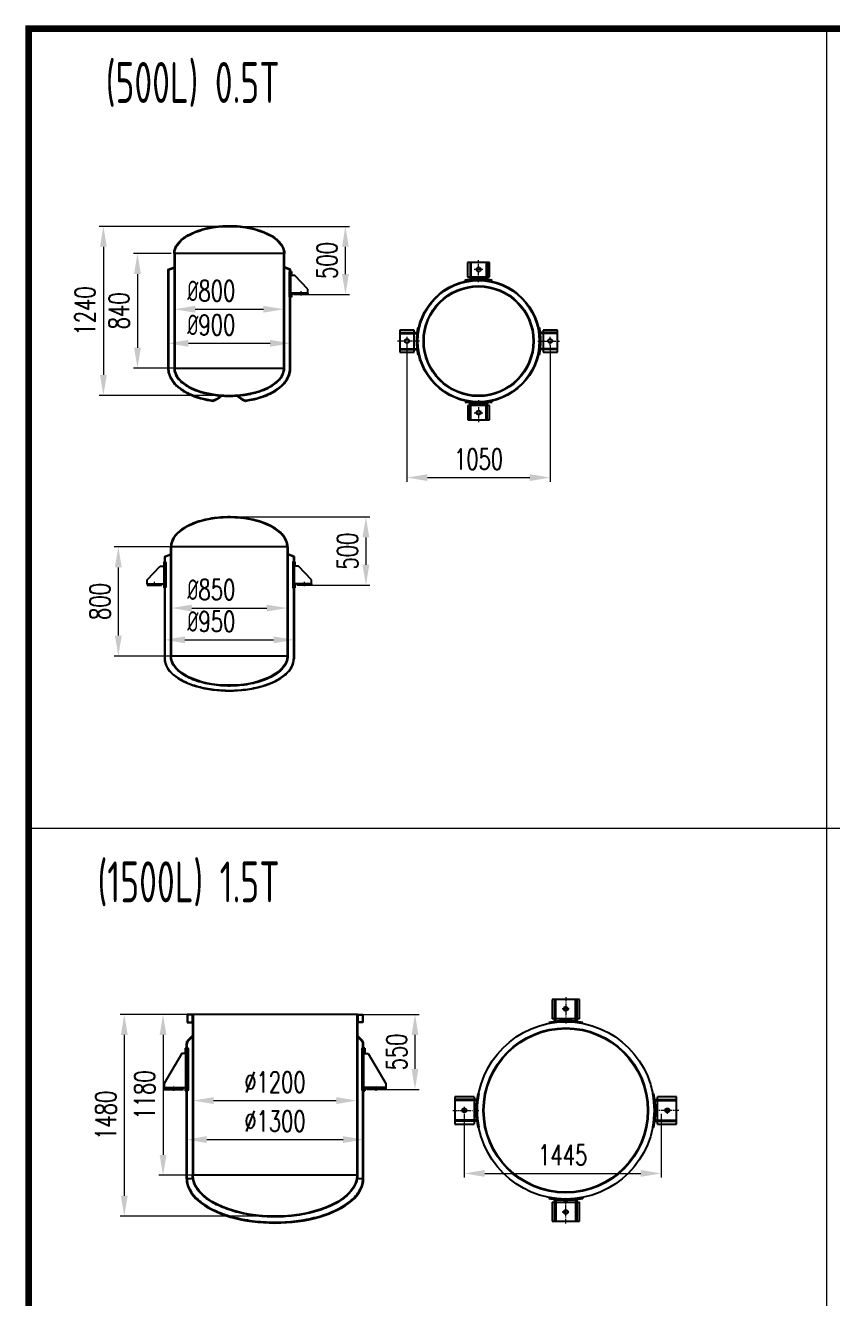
# Model space of a CAD drawing. Header units: inches. Extents: x -169 to 133840, y -13253 to 11464.
# Drawn here: x 80848 to 86767, y 144 to 9483 of the extents above; entities that cross this region are included whole.
import ezdxf

# ---------------------------------------------------------------- set-up
doc = ezdxf.new("R2010")
doc.units = ezdxf.units.IN
doc.header["$MEASUREMENT"] = 0
doc.linetypes.add('CENTER', pattern=[50.8, 31.75, -6.35, 6.35, -6.35])
doc.linetypes.add('DASHED2', pattern=[9.525, 6.35, -3.175])
for name, color, linetype, lineweight in [('00', 93, 'Continuous', 25), ('1', 1, 'Continuous', 15), ('cc', 93, 'Continuous', 15), ('中心线', 1, 'CENTER', 18)]:
    doc.layers.add(name, color=color, linetype=linetype, lineweight=lineweight)
doc.styles.get("Standard").update_dxf_attribs({"font": 'isocp.shx', "width": 0.707, "bigfont": 'hztxt.shx'})
doc.styles.add('style1', font='txt.shx', dxfattribs={"width": 0.7})
doc.dimstyles.new('iso-025', dxfattribs={"dimscale": 60, "dimtxt": 2.5, "dimasz": 2.5, "dimexe": 0.5, "dimexo": 0, "dimgap": 1, "dimtad": 1, "dimdec": 0, "dimdsep": 46, "dimtxsty": 'style1', "dimcen": 3, "dimclrd": 256, "dimclre": 256, "dimclrt": 256, "dimadec": 0, "dimazin": 2, "dimtfac": 1, "dimtdec": 0, "dimtmove": 0, "dimatfit": 0, "dimfxl": 0, "dimtolj": 1, "dimtzin": 0, "dimlwd": -1, "dimlwe": -1, "dimarcsym": 0})

# ---------------------------------------------------------------- blocks, each defined once
blk = doc.blocks.new('*D75')
at = {"layer": 'cc'}
for p, q in [((81942.4, 7389.3), (81942.4, 7431.2)), ((82092.4, 7401.2), (82592.4, 7401.2)), ((82742.4, 7389.3), (82742.4, 7431.2))]:
    blk.add_line(p, q, dxfattribs=at)
for points in [[(82092.4, 7426.2), (82092.4, 7376.2), (81942.4, 7401.2)], [(82592.4, 7426.2), (82592.4, 7376.2), (82742.4, 7401.2)]]:
    blk.add_solid(points, dxfattribs=at)
at = {"layer": 'Defpoints', "color": 0}
for p in [(81942.4, 7389.3), (82742.4, 7401.2), (82742.4, 7389.3)]:
    blk.add_point(p, dxfattribs=at)
at = {"layer": 'cc', "insert": (82210.8, 7536.2), "char_height": 150, "attachment_point": 5, "style": 'style1'}
blk.add_mtext('\\A1;{\\Fisocp.shx|c0;%%C}800', dxfattribs=at)
blk = doc.blocks.new('A$C669B3A0C')
for p, q in [((15.7, 190), (6, 190)), ((15.7, 190), (15.7, 160)), ((0, 184), (0, 6)), ((41.8, 160), (11.8, 160)), ((11.8, 30), (11.8, 160)), ((136.8, 60), (41.8, 160)), ((15.7, 0), (6, 0)), ((136.8, 30), (11.8, 30)), ((15.7, 30), (15.7, 0)), ((31.8, 30), (31.8, 20)), ((136.8, 20), (31.8, 20)), ((69.3, 30), (69.3, 20)), ((99.3, 30), (99.3, 20)), ((136.8, 30), (136.8, 60)), ((136.8, 30), (136.8, 20))]:
    blk.add_line(p, q)
at = {"linetype": 'DASHED2'}
blk.add_line((9.7, 190), (9.7, 0), dxfattribs=at)
for centre, start, end in [((6, 184), 90, 180), ((6, 6), 180, 270)]:
    blk.add_arc(centre, 6, start, end)
at = {"layer": '中心线'}
blk.add_line((84.3, 43.5), (84.3, 7.9), dxfattribs=at)
blk = doc.blocks.new('*D77')
at = {"layer": 'cc'}
for p, q in [((81917.4, 7809.3), (81639.2, 7809.3)), ((81669.2, 7659.3), (81669.2, 7119.3)), ((81942.4, 6969.3), (81639.2, 6969.3))]:
    blk.add_line(p, q, dxfattribs=at)
for points in [[(81644.2, 7659.3), (81694.2, 7659.3), (81669.2, 7809.3)], [(81644.2, 7119.3), (81694.2, 7119.3), (81669.2, 6969.3)]]:
    blk.add_solid(points, dxfattribs=at)
at = {"layer": 'Defpoints', "color": 0}
for p in [(81917.4, 7809.3), (81669.2, 6969.3), (81942.4, 6969.3)]:
    blk.add_point(p, dxfattribs=at)
at = {"layer": 'cc', "insert": (81534.2, 7389.3), "char_height": 150, "attachment_point": 5, "rotation": 90, "style": 'style1'}
blk.add_mtext('\\A1;840', dxfattribs=at)
blk = doc.blocks.new('*D78')
at = {"layer": 'cc'}
for p, q in [((81892.4, 7139.4), (81892.4, 7181.4)), ((82042.4, 7151.4), (82642.4, 7151.4)), ((82792.4, 7139.4), (82792.4, 7181.4))]:
    blk.add_line(p, q, dxfattribs=at)
for points in [[(82042.4, 7176.4), (82042.4, 7126.4), (81892.4, 7151.4)], [(82642.4, 7176.4), (82642.4, 7126.4), (82792.4, 7151.4)]]:
    blk.add_solid(points, dxfattribs=at)
at = {"layer": 'Defpoints', "color": 0}
for p in [(81892.4, 7139.4), (82792.4, 7151.4), (82792.4, 7139.4)]:
    blk.add_point(p, dxfattribs=at)
at = {"layer": 'cc', "insert": (82210.8, 7286.4), "char_height": 150, "attachment_point": 5, "style": 'style1'}
blk.add_mtext('\\A1;{\\Fisocp.shx|c0;%%C}900', dxfattribs=at)
blk = doc.blocks.new('*D79')
at = {"layer": 'cc'}
for p, q in [((82342.4, 8009.3), (83224.3, 8009.3)), ((83194.3, 7659.3), (83194.3, 7859.3)), ((82919.5, 7509.3), (83224.3, 7509.3))]:
    blk.add_line(p, q, dxfattribs=at)
for points in [[(83169.3, 7859.3), (83219.3, 7859.3), (83194.3, 8009.3)], [(83169.3, 7659.3), (83219.3, 7659.3), (83194.3, 7509.3)]]:
    blk.add_solid(points, dxfattribs=at)
at = {"layer": 'Defpoints', "color": 0}
for p in [(82342.4, 8009.3), (83194.3, 8009.3), (82919.5, 7509.3)]:
    blk.add_point(p, dxfattribs=at)
at = {"layer": 'cc', "insert": (83059.3, 7759.3), "char_height": 150, "attachment_point": 5, "rotation": 90, "style": 'style1'}
blk.add_mtext('\\A1;500', dxfattribs=at)
blk = doc.blocks.new('A$C6FDB45FA')
for p, q in [((152.9, 197.9), (147, 199)), ((121, 179.5), (16, 179.5)), ((16, 179.5), (16, 19.5)), ((16, 162), (16, 37)), ((16, 162), (141, 162)), ((16, 156), (140.3, 156)), ((111, 162), (111, 156)), ((121, 162), (121, 179.5)), ((121, 43), (121, 156)), ((16, 43), (140.3, 43)), ((16, 37), (141, 37)), ((16, 19.5), (121, 19.5)), ((111, 37), (111, 43)), ((121, 19.5), (121, 37)), ((152.9, 1.2), (147, 0))]:
    blk.add_line(p, q)
blk.add_circle((68.5, 99.5), 15)
for radius in [511, 505]:
    blk.add_arc((648.2, 99.5), radius, 168.76955, 191.23045)
at = {"layer": '中心线'}
for p, q in [((160.1, 99.5), (0, 99.5)), ((68.5, 130.8), (68.5, 68.3))]:
    blk.add_line(p, q, dxfattribs=at)
blk = doc.blocks.new('*D81')
at = {"layer": 'cc'}
for p, q in [((83645.8, 7136.4), (83645.8, 6136.3)), ((84696.1, 7136.4), (84696.1, 6136.3)), ((83795.8, 6166.3), (84546.1, 6166.3))]:
    blk.add_line(p, q, dxfattribs=at)
for points in [[(83795.8, 6191.3), (83795.8, 6141.3), (83645.8, 6166.3)], [(84546.1, 6191.3), (84546.1, 6141.3), (84696.1, 6166.3)]]:
    blk.add_solid(points, dxfattribs=at)
at = {"layer": 'Defpoints', "color": 0}
for p in [(83645.8, 7136.4), (84696.1, 7136.4), (84696.1, 6166.3)]:
    blk.add_point(p, dxfattribs=at)
at = {"layer": 'cc', "insert": (84171, 6301.3), "char_height": 150, "attachment_point": 5, "style": 'style1'}
blk.add_mtext('\\A1;1050', dxfattribs=at)
blk = doc.blocks.new('*D94')
at = {"layer": 'cc'}
for p, q in [((82342.4, 8009.3), (81389.3, 8009.3)), ((81419.3, 7859.3), (81419.3, 6919.3)), ((82342.4, 6769.3), (81389.3, 6769.3))]:
    blk.add_line(p, q, dxfattribs=at)
for points in [[(81394.3, 7859.3), (81444.3, 7859.3), (81419.3, 8009.3)], [(81394.3, 6919.3), (81444.3, 6919.3), (81419.3, 6769.3)]]:
    blk.add_solid(points, dxfattribs=at)
at = {"layer": 'Defpoints', "color": 0}
for p in [(82342.4, 8009.3), (81419.3, 6769.3), (82342.4, 6769.3)]:
    blk.add_point(p, dxfattribs=at)
at = {"layer": 'cc', "insert": (81284.3, 7389.3), "char_height": 150, "attachment_point": 5, "rotation": 90, "style": 'style1'}
blk.add_mtext('\\A1;1240', dxfattribs=at)
blk = doc.blocks.new('*D158')
at = {"layer": 'cc'}
for p, q in [((81917.4, 5197.2), (81917.4, 5239.2)), ((82767.4, 5197.2), (82767.4, 5239.2)), ((82067.4, 5209.2), (82617.4, 5209.2))]:
    blk.add_line(p, q, dxfattribs=at)
for points in [[(82067.4, 5234.2), (82067.4, 5184.2), (81917.4, 5209.2)], [(82617.4, 5234.2), (82617.4, 5184.2), (82767.4, 5209.2)]]:
    blk.add_solid(points, dxfattribs=at)
at = {"layer": 'Defpoints', "color": 0}
for p in [(81917.4, 5197.2), (82767.4, 5209.2), (82767.4, 5197.2)]:
    blk.add_point(p, dxfattribs=at)
at = {"layer": 'cc', "insert": (82210.8, 5344.2), "char_height": 150, "attachment_point": 5, "style": 'style1'}
blk.add_mtext('\\A1;{\\Fisocp.shx|c0;%%C}850', dxfattribs=at)
blk = doc.blocks.new('*D159')
at = {"layer": 'cc'}
for p, q in [((81912.4, 5657.5), (81498.7, 5657.5)), ((81528.7, 5507.5), (81528.7, 5007.5)), ((81912.4, 4857.5), (81498.7, 4857.5))]:
    blk.add_line(p, q, dxfattribs=at)
for points in [[(81503.7, 5507.5), (81553.7, 5507.5), (81528.7, 5657.5)], [(81503.7, 5007.5), (81553.7, 5007.5), (81528.7, 4857.5)]]:
    blk.add_solid(points, dxfattribs=at)
at = {"layer": 'Defpoints', "color": 0}
for p in [(81912.4, 5657.5), (81528.7, 4857.5), (81912.4, 4857.5)]:
    blk.add_point(p, dxfattribs=at)
at = {"layer": 'cc', "insert": (81393.7, 5257.5), "char_height": 150, "attachment_point": 5, "rotation": 90, "style": 'style1'}
blk.add_mtext('\\A1;800', dxfattribs=at)
blk = doc.blocks.new('*D160')
at = {"layer": 'cc'}
for p, q in [((81867.4, 4964.2), (81867.4, 5006.2)), ((82017.4, 4976.2), (82667.4, 4976.2)), ((82817.4, 4964.2), (82817.4, 5006.2))]:
    blk.add_line(p, q, dxfattribs=at)
for points in [[(82017.4, 5001.2), (82017.4, 4951.2), (81867.4, 4976.2)], [(82667.4, 5001.2), (82667.4, 4951.2), (82817.4, 4976.2)]]:
    blk.add_solid(points, dxfattribs=at)
at = {"layer": 'Defpoints', "color": 0}
for p in [(81867.4, 4964.2), (82817.4, 4976.2), (82817.4, 4964.2)]:
    blk.add_point(p, dxfattribs=at)
at = {"layer": 'cc', "insert": (82210.8, 5111.2), "char_height": 150, "attachment_point": 5, "style": 'style1'}
blk.add_mtext('\\A1;{\\Fisocp.shx|c0;%%C}950', dxfattribs=at)
blk = doc.blocks.new('*D161')
at = {"layer": 'cc'}
for p, q in [((82342.4, 5877.5), (83374.6, 5877.5)), ((83344.6, 5727.5), (83344.6, 5527.5)), ((82944.5, 5377.5), (83374.6, 5377.5))]:
    blk.add_line(p, q, dxfattribs=at)
for points in [[(83319.6, 5727.5), (83369.6, 5727.5), (83344.6, 5877.5)], [(83319.6, 5527.5), (83369.6, 5527.5), (83344.6, 5377.5)]]:
    blk.add_solid(points, dxfattribs=at)
at = {"layer": 'Defpoints', "color": 0}
for p in [(82342.4, 5877.5), (82944.5, 5377.5), (83344.6, 5377.5)]:
    blk.add_point(p, dxfattribs=at)
at = {"layer": 'cc', "insert": (83209.6, 5627.5), "char_height": 150, "attachment_point": 5, "rotation": 90, "style": 'style1'}
blk.add_mtext('\\A1;500', dxfattribs=at)
blk = doc.blocks.new('*D255')
at = {"layer": 'cc'}
for p, q in [((82077.7, 1643.6), (82077.7, 1566.3)), ((82227.7, 1596.3), (83127.7, 1596.3)), ((83277.7, 1651.9), (83277.7, 1566.3))]:
    blk.add_line(p, q, dxfattribs=at)
for points in [[(82227.7, 1621.3), (82227.7, 1571.3), (82077.7, 1596.3)], [(83127.7, 1621.3), (83127.7, 1571.3), (83277.7, 1596.3)]]:
    blk.add_solid(points, dxfattribs=at)
at = {"layer": 'Defpoints', "color": 0}
for p in [(82077.7, 1643.6), (83277.7, 1651.9), (83277.7, 1596.3)]:
    blk.add_point(p, dxfattribs=at)
at = {"layer": 'cc', "insert": (82677.7, 1731.3), "char_height": 150, "attachment_point": 5, "style": 'style1'}
blk.add_mtext('\\A1;%%C1200', dxfattribs=at)
blk = doc.blocks.new('*D256')
at = {"layer": 'cc'}
for p, q in [((82032.7, 2228), (81826.7, 2228)), ((81856.7, 2078), (81856.7, 1198)), ((82077.7, 1048), (81826.7, 1048))]:
    blk.add_line(p, q, dxfattribs=at)
for points in [[(81831.7, 2078), (81881.7, 2078), (81856.7, 2228)], [(81831.7, 1198), (81881.7, 1198), (81856.7, 1048)]]:
    blk.add_solid(points, dxfattribs=at)
at = {"layer": 'Defpoints', "color": 0}
for p in [(82032.7, 2228), (81856.7, 1048), (82077.7, 1048)]:
    blk.add_point(p, dxfattribs=at)
at = {"layer": 'cc', "insert": (81721.7, 1638), "char_height": 150, "attachment_point": 5, "rotation": 90, "style": 'style1'}
blk.add_mtext('\\A1;1180', dxfattribs=at)
blk = doc.blocks.new('*D257')
at = {"layer": 'cc'}
for p, q in [((82032.7, 2228), (81542.5, 2228)), ((81572.5, 2078), (81572.5, 898)), ((82677.7, 748), (81542.5, 748))]:
    blk.add_line(p, q, dxfattribs=at)
for points in [[(81547.5, 2078), (81597.5, 2078), (81572.5, 2228)], [(81547.5, 898), (81597.5, 898), (81572.5, 748)]]:
    blk.add_solid(points, dxfattribs=at)
at = {"layer": 'Defpoints', "color": 0}
for p in [(82032.7, 2228), (81572.5, 748), (82677.7, 748)]:
    blk.add_point(p, dxfattribs=at)
at = {"layer": 'cc', "insert": (81437.5, 1488), "char_height": 150, "attachment_point": 5, "rotation": 90, "style": 'style1'}
blk.add_mtext('\\A1;1480', dxfattribs=at)
blk = doc.blocks.new('A1.5T3')
for p, q in [((5355.1, 15451.4), (5355.1, 15152.4)), ((5375.6, 15459.4), (5363.1, 15459.4)), ((5370.4, 15169.4), (5370.4, 15419.4)), ((5370.4, 15419.4), (5400.4, 15419.4)), ((5375.6, 15459.4), (5375.6, 15419.4)), ((5400.4, 15419.4), (5530.4, 15199.4)), ((5363.1, 15144.4), (5375.6, 15144.4)), ((5530.4, 15169.4), (5370.4, 15169.4)), ((5375.6, 15169.4), (5375.6, 15144.4)), ((5390.4, 15155.4), (5390.4, 15169.4)), ((5530.4, 15155.4), (5390.4, 15155.4)), ((5445.4, 15169.4), (5445.4, 15155.4)), ((5530.4, 15155.4), (5460.4, 15155.4)), ((5475.4, 15169.4), (5475.4, 15155.4)), ((5530.4, 15199.4), (5530.4, 15169.4)), ((5530.4, 15169.4), (5530.4, 15155.4))]:
    blk.add_line(p, q)
at = {"linetype": 'DASHED2'}
blk.add_line((5367.6, 15459.4), (5367.6, 15144.4), dxfattribs=at)
for centre, start, end in [((5363.1, 15451.4), 90, 180), ((5363.1, 15152.4), 180, 270)]:
    blk.add_arc(centre, 8, start, end)
at = {"layer": '中心线'}
blk.add_line((5460.4, 15144.2), (5460.4, 15182.4), dxfattribs=at)
blk = doc.blocks.new('*D258')
at = {"layer": 'cc'}
for p, q in [((83322.7, 2228), (83734.7, 2228)), ((83704.7, 2078), (83704.7, 1828)), ((83490.5, 1678), (83734.7, 1678))]:
    blk.add_line(p, q, dxfattribs=at)
for points in [[(83679.7, 2078), (83729.7, 2078), (83704.7, 2228)], [(83679.7, 1828), (83729.7, 1828), (83704.7, 1678)]]:
    blk.add_solid(points, dxfattribs=at)
at = {"layer": 'Defpoints', "color": 0}
for p in [(83322.7, 2228), (83490.5, 1678), (83704.7, 1678)]:
    blk.add_point(p, dxfattribs=at)
at = {"layer": 'cc', "insert": (83569.7, 1953), "char_height": 150, "attachment_point": 5, "rotation": 90, "style": 'style1'}
blk.add_mtext('\\A1;550', dxfattribs=at)
blk = doc.blocks.new('*D259')
at = {"layer": 'cc'}
for p, q in [((84065.9, 1498.7), (84065.9, 1031.9)), ((85510.4, 1498.7), (85510.4, 1031.9)), ((84215.9, 1061.9), (85360.4, 1061.9))]:
    blk.add_line(p, q, dxfattribs=at)
for points in [[(84215.9, 1086.9), (84215.9, 1036.9), (84065.9, 1061.9)], [(85360.4, 1086.9), (85360.4, 1036.9), (85510.4, 1061.9)]]:
    blk.add_solid(points, dxfattribs=at)
at = {"layer": 'Defpoints', "color": 0}
for p in [(84065.9, 1498.7), (85510.4, 1498.7), (85510.4, 1061.9)]:
    blk.add_point(p, dxfattribs=at)
at = {"layer": 'cc', "insert": (84788.1, 1196.9), "char_height": 150, "attachment_point": 5, "style": 'style1'}
blk.add_mtext('\\A1;1445', dxfattribs=at)
blk = doc.blocks.new('*D260')
at = {"layer": 'cc'}
for p, q in [((82027.7, 1357.4), (82027.7, 1280.1)), ((82177.7, 1310.1), (83177.7, 1310.1)), ((83327.7, 1365.7), (83327.7, 1280.1))]:
    blk.add_line(p, q, dxfattribs=at)
for points in [[(82177.7, 1335.1), (82177.7, 1285.1), (82027.7, 1310.1)], [(83177.7, 1335.1), (83177.7, 1285.1), (83327.7, 1310.1)]]:
    blk.add_solid(points, dxfattribs=at)
at = {"layer": 'Defpoints', "color": 0}
for p in [(82027.7, 1357.4), (83327.7, 1365.7), (83327.7, 1310.1)]:
    blk.add_point(p, dxfattribs=at)
at = {"layer": 'cc', "insert": (82677.7, 1445.1), "char_height": 150, "attachment_point": 5, "style": 'style1'}
blk.add_mtext('\\A1;%%C1300', dxfattribs=at)

msp = doc.modelspace()

# ---------------------------------------------------------------- linework, layer by layer
for p, q in [((82747.4, 7809.3), (81937.4, 7809.3)), ((81937.4, 7809.3), (81937.4, 6969.3)), ((81942.4, 7809.3), (81942.4, 6969.3)), ((82742.4, 6969.3), (82742.4, 7809.3)), ((82747.4, 6969.3), (82747.4, 7809.3)), ((81892.4, 7693.3), (81937.4, 7710)), ((81892.4, 7687.9), (81937.4, 7704.7)), ((81892.4, 7693.3), (81892.4, 6969.3)), ((81897.4, 7689.8), (81897.4, 6969.3)), ((82792.4, 7693.5), (82747.4, 7710.2)), ((82792.4, 7688.1), (82747.4, 7704.9)), ((82787.4, 6969.3), (82787.4, 7690)), ((82787.4, 6969.3), (82787.4, 7690)), ((82792.4, 6969.3), (82792.4, 7693.5)), ((81942.4, 6969.3), (82742.4, 6969.3)), ((81867.4, 5587.7), (81912.4, 5604.5)), ((82772.4, 5657.5), (81912.4, 5657.5)), ((81912.4, 5657.5), (81912.4, 4857.5)), ((81917.4, 5657.5), (81917.4, 4857.5)), ((82767.4, 5657.5), (82767.4, 4857.5)), ((82772.4, 5657.5), (82772.4, 4857.5)), ((82817.4, 5587.7), (82772.4, 5604.5)), ((81867.4, 5587.7), (81867.4, 4837.5)), ((81870.4, 5585.6), (81912.4, 5601.3)), ((81870.4, 5585.6), (81870.4, 4837.5)), ((82814.4, 5585.6), (82772.4, 5601.3)), ((82814.4, 5585.6), (82814.4, 4837.5)), ((82817.4, 5587.7), (82817.4, 4837.5)), ((82772.4, 4857.5), (81912.4, 4857.5)), ((84710.6, 2337), (84710.6, 2197)), ((84910.6, 2337), (84710.6, 2337)), ((84730.6, 2177), (84730.6, 2337)), ((84738.6, 2178.2), (84738.6, 2337)), ((84882.6, 2178.2), (84882.6, 2337)), ((84890.6, 2197), (84890.6, 2337)), ((84890.6, 2337), (84890.6, 2177)), ((84910.6, 2197), (84910.6, 2337)), ((82032.7, 2228), (82032.7, 2168)), ((82072.7, 2228), (82032.7, 2228)), ((82032.7, 2168), (82072.7, 2168)), ((82069.7, 2225), (82035.7, 2225)), ((82035.7, 2225), (82035.7, 2171)), ((82035.7, 2171), (82069.7, 2171)), ((82069.7, 2225), (82069.7, 2171)), ((83282.7, 2228), (82072.7, 2228)), ((82072.7, 2228), (82072.7, 1048)), ((82077.7, 2228), (82077.7, 1048)), ((83277.7, 2228), (83277.7, 1048)), ((83282.7, 2228), (83282.7, 1048)), ((83282.7, 2228), (83322.7, 2228)), ((83322.7, 2168), (83282.7, 2168)), ((83285.7, 2225), (83319.7, 2225)), ((83285.7, 2225), (83285.7, 2171)), ((83319.7, 2171), (83285.7, 2171)), ((83319.7, 2225), (83319.7, 2171)), ((83322.7, 2228), (83322.7, 2168)), ((84687.9, 2161.7), (84686.3, 2169.5)), ((84730.6, 2197), (84710.6, 2197)), ((84730.6, 2207), (84738.6, 2207)), ((84882.6, 2197), (84738.6, 2197)), ((84890.6, 2207), (84882.6, 2207)), ((84890.6, 2177), (84890.6, 2207)), ((84910.6, 2197), (84890.6, 2197)), ((84933.4, 2161.7), (84935, 2169.5)), ((82036.5, 2036.8), (82072.7, 2073)), ((82042.5, 2034.3), (82072.7, 2064.5)), ((83318.9, 2036.8), (83282.7, 2073)), ((83312.9, 2034.3), (83282.7, 2064.5)), ((82027.7, 1023), (82027.7, 2015.6)), ((82033.7, 1023), (82033.7, 2013.1)), ((83321.7, 1023), (83321.7, 2013.1)), ((83327.7, 1023), (83327.7, 2015.6)), ((83997.9, 1624.2), (83997.9, 1424.2)), ((84137.9, 1624.2), (83997.9, 1624.2)), ((84137.9, 1604.2), (83997.9, 1604.2)), ((83997.9, 1604.2), (84157.9, 1604.2)), ((84156.7, 1596.2), (83997.9, 1596.2)), ((84157.9, 1604.2), (84127.9, 1604.2)), ((84127.9, 1604.2), (84127.9, 1596.2)), ((84137.9, 1624.2), (84137.9, 1604.2)), ((84137.9, 1596.2), (84137.9, 1452.2)), ((84173.2, 1647), (84165.4, 1648.6)), ((85448.1, 1647), (85455.9, 1648.6)), ((85463.4, 1604.2), (85623.4, 1604.2)), ((85464.6, 1596.2), (85623.4, 1596.2)), ((85623.4, 1624.2), (85483.4, 1624.2)), ((85483.4, 1604.2), (85483.4, 1624.2)), ((85483.4, 1452.2), (85483.4, 1596.2)), ((85493.4, 1604.2), (85493.4, 1596.2)), ((85623.4, 1424.2), (85623.4, 1624.2)), ((84156.7, 1452.2), (83997.9, 1452.2)), ((84157.9, 1444.2), (83997.9, 1444.2)), ((83997.9, 1424.2), (84137.9, 1424.2)), ((84127.9, 1444.2), (84127.9, 1452.2)), ((84137.9, 1444.2), (84137.9, 1424.2)), ((84173.2, 1401.5), (84165.4, 1399.9)), ((85448.1, 1401.5), (85455.9, 1399.9)), ((85623.4, 1444.2), (85463.4, 1444.2)), ((85463.4, 1444.2), (85493.4, 1444.2)), ((85464.6, 1452.2), (85623.4, 1452.2)), ((85483.4, 1444.2), (85623.4, 1444.2)), ((85483.4, 1424.2), (85483.4, 1444.2)), ((85483.4, 1424.2), (85623.4, 1424.2)), ((85493.4, 1444.2), (85493.4, 1452.2)), ((83277.7, 1048), (82077.7, 1048)), ((82074.7, 1023), (82027.7, 1023)), ((83327.7, 1023), (83280.7, 1023)), ((84687.9, 886.8), (84686.3, 879)), ((84710.6, 851.5), (84710.6, 711.5)), ((84710.6, 851.5), (84730.6, 851.5)), ((84730.6, 711.5), (84730.6, 871.5)), ((84730.6, 871.5), (84730.6, 841.5)), ((84730.6, 851.5), (84730.6, 711.5)), ((84730.6, 841.5), (84738.6, 841.5)), ((84738.6, 870.3), (84738.6, 711.5)), ((84738.6, 851.5), (84882.6, 851.5)), ((84882.6, 870.3), (84882.6, 711.5)), ((84890.6, 841.5), (84882.6, 841.5)), ((84890.6, 871.5), (84890.6, 711.5)), ((84890.6, 851.5), (84910.6, 851.5)), ((84910.6, 711.5), (84910.6, 851.5)), ((84933.4, 886.8), (84935, 879)), ((84710.6, 711.5), (84910.6, 711.5))]:
    msp.add_line(p, q)
for centre, radius in [((84171, 7167.6), 450), ((84171, 7167.6), 445), ((84171, 7167.6), 405), ((84171, 7167.6), 400), ((84810.6, 2269), 15), ((84810.6, 1524.2), 650), ((84810.6, 1524.2), 605), ((84810.6, 1524.2), 600), ((84065.9, 1524.2), 15), ((85555.4, 1524.2), 15), ((84810.6, 779.5), 15)]:
    msp.add_circle(centre, radius)
for centre, radius, start, end in [((82140.7, 6944), 226, 288.36772, 308.29627), ((82140.7, 6944), 231, 290.69744, 309.63452), ((82544.1, 6944), 231, 230.36546, 249.30255), ((82544.1, 6944), 226, 231.70373, 248.97535), ((84810.6, 1569.2), 613, 90, 101.70382), ((84810.6, 1569.2), 613, 78.29618, 101.70382), ((84810.6, 1569.2), 605, 78.29618, 101.70382), ((84810.6, 1569.2), 613, 78.29618, 90), ((82057.7, 2015.6), 30, 135, 180), ((82063.7, 2013.1), 30, 135, 180), ((83291.7, 2013.1), 30, 0, 45), ((83297.7, 2015.6), 30, 0, 45), ((84765.6, 1524.2), 613, 168.29618, 180), ((84765.6, 1524.2), 613, 168.29618, 191.70382), ((84765.6, 1524.2), 605, 168.29618, 191.70382), ((84855.6, 1524.2), 605, 348.29618, 11.70382), ((84855.6, 1524.2), 613, 0, 11.70382), ((84855.6, 1524.2), 613, 348.29618, 11.70382), ((84765.6, 1524.2), 613, 180, 191.70382), ((84855.6, 1524.2), 613, 348.29618, 0), ((84810.6, 1479.2), 613, 258.29618, 270), ((84810.6, 1479.2), 613, 258.29618, 281.70382), ((84810.6, 1479.2), 605, 258.29618, 281.70382), ((84810.6, 1479.2), 613, 270, 281.70382)]:
    msp.add_arc(centre, radius, start, end)
at = {"extrusion": (0, 0, -1)}
for centre, major_axis, ratio in [((82342.4, 7809.3), (400, 0), 0.5), ((82342.4, 4857.5), (-425, 0), 0.505882), ((82677.7, 1048), (-600, 0), 0.5)]:
    msp.add_ellipse(centre, major_axis=major_axis, ratio=ratio, start_param=3.141593, end_param=6.283185, dxfattribs=at)
for centre, major_axis, ratio, start_param, end_param in [((82342.4, 6969.3), (400, 0), 0.5, 3.141593, 6.283185), ((82342.4, 5657.5), (-425, 0), 0.505882, 3.141593, 6.283185), ((82342.4, 4837.5), (-475, 0), 0.494737, 0, 3.141593), ((82677.7, 1023), (-650, 0), 0.5, 0, 3.141593)]:
    msp.add_ellipse(centre, major_axis=major_axis, ratio=ratio, start_param=start_param, end_param=end_param)
for points, knots in [([(81937.4, 7809.3), (81937.4, 7815.9), (81938, 7822.5), (81940.5, 7835.7), (81942.4, 7842.2), (81948.6, 7858.6), (81953.8, 7868.3), (81966.9, 7887.1), (81974.7, 7896.2), (81992.9, 7913.7), (82003.2, 7922.1), (82026.1, 7938), (82038.6, 7945.5), (82065.7, 7959.6), (82080.3, 7966.1), (82111.1, 7978), (82127.3, 7983.4), (82161.1, 7993), (82178.7, 7997.1), (82214.9, 8004.2), (82233.5, 8007), (82271.3, 8011.4), (82290.6, 8012.8), (82329.2, 8014.4), (82348.6, 8014.5), (82387.3, 8013.2), (82406.6, 8011.9), (82444.6, 8007.9), (82463.2, 8005.2), (82499.7, 7998.5), (82517.4, 7994.5), (82551.5, 7985.3), (82568, 7980), (82599.1, 7968.4), (82613.9, 7962), (82641.5, 7948.1), (82654.3, 7940.7), (82677.7, 7925), (82688.3, 7916.7), (82707, 7899.4), (82715.2, 7890.3), (82728.9, 7871.7), (82734.4, 7862), (82742.6, 7842.4), (82745.3, 7832.4), (82747.1, 7818), (82747.4, 7813.6), (82747.4, 7809.3)], [3.141593, 3.141593, 3.141593, 3.141593, 3.23628, 3.23628, 3.330967, 3.330967, 3.475475, 3.475475, 3.619984, 3.619984, 3.764492, 3.764492, 3.909, 3.909, 4.053508, 4.053508, 4.198016, 4.198016, 4.342524, 4.342524, 4.487032, 4.487032, 4.63154, 4.63154, 4.776048, 4.776048, 4.920557, 4.920557, 5.065065, 5.065065, 5.209573, 5.209573, 5.354081, 5.354081, 5.498589, 5.498589, 5.643097, 5.643097, 5.787605, 5.787605, 5.932113, 5.932113, 6.076622, 6.076622, 6.22113, 6.22113, 6.283185, 6.283185, 6.283185, 6.283185]), ([(81892.4, 6969.3), (81892.4, 6962.6), (81892.8, 6955.9), (81894.6, 6942.6), (81896, 6936), (81899.5, 6923), (81901.6, 6916.6), (81906.7, 6904.2), (81909.6, 6898.1), (81916.1, 6886.2), (81919.7, 6880.5), (81927.6, 6869.3), (81931.8, 6863.8), (81943.7, 6849.8), (81951.9, 6841.5), (81969.6, 6825.8), (81979.1, 6818.4), (81999.3, 6804.3), (82010.1, 6797.7), (82032.6, 6785.2), (82044.4, 6779.4), (82075.3, 6765.7), (82094.9, 6758.4), (82136.1, 6745.5), (82157.5, 6740), (82193.6, 6732.6), (82207.9, 6730), (82222.4, 6727.9)], [3.141593, 3.141593, 3.141593, 3.141593, 3.208659, 3.208659, 3.275725, 3.275725, 3.342791, 3.342791, 3.409857, 3.409857, 3.476923, 3.476923, 3.543989, 3.543989, 3.65472, 3.65472, 3.76545, 3.76545, 3.876181, 3.876181, 3.986912, 3.986912, 4.153857, 4.153857, 4.320802, 4.320802, 4.426656, 4.426656, 4.426656, 4.426656]), ([(81897.4, 6969.3), (81897.4, 6962.7), (81897.8, 6956.1), (81899.6, 6943.1), (81900.9, 6936.6), (81904.4, 6923.9), (81906.6, 6917.7), (81911.6, 6905.4), (81914.5, 6899.4), (81921.1, 6887.8), (81924.7, 6882.1), (81933.4, 6869.7), (81938.7, 6863.1), (81950.2, 6850.5), (81956.3, 6844.4), (81968.2, 6833.7), (81973.7, 6829.1), (81985.3, 6820.2), (81991.3, 6815.9), (82005, 6806.8), (82012.9, 6802), (82029.1, 6792.8), (82037.5, 6788.4), (82054.9, 6780.1), (82063.9, 6776.1), (82094.6, 6763.7), (82117.5, 6756.1), (82157.3, 6745.4), (82173.7, 6741.6), (82204, 6735.8), (82217.7, 6733.5), (82231.7, 6731.7)], [3.141593, 3.141593, 3.141593, 3.141593, 3.209617, 3.209617, 3.277641, 3.277641, 3.345665, 3.345665, 3.41369, 3.41369, 3.481714, 3.481714, 3.56574, 3.56574, 3.649767, 3.649767, 3.717648, 3.717648, 3.785529, 3.785529, 3.866989, 3.866989, 3.948448, 3.948448, 4.029907, 4.029907, 4.219219, 4.219219, 4.345519, 4.345519, 4.447601, 4.447601, 4.447601, 4.447601]), ([(81897.4, 6969.3), (81897.4, 6962.7), (81897.8, 6956.1), (81899.6, 6943.1), (81900.9, 6936.6), (81904.4, 6923.9), (81906.6, 6917.7), (81911.6, 6905.4), (81914.5, 6899.4), (81921.1, 6887.8), (81924.7, 6882.1), (81933.4, 6869.7), (81938.7, 6863.1), (81950.2, 6850.5), (81956.3, 6844.4), (81968.2, 6833.7), (81973.7, 6829.1), (81985.3, 6820.2), (81991.3, 6815.9), (82005, 6806.8), (82012.9, 6802), (82029.1, 6792.8), (82037.5, 6788.4), (82054.9, 6780.1), (82063.9, 6776.1), (82094.6, 6763.7), (82117.5, 6756.1), (82157.3, 6745.4), (82173.7, 6741.6), (82204, 6735.8), (82217.7, 6733.5), (82231.7, 6731.7)], [3.141593, 3.141593, 3.141593, 3.141593, 3.209617, 3.209617, 3.277641, 3.277641, 3.345665, 3.345665, 3.41369, 3.41369, 3.481714, 3.481714, 3.56574, 3.56574, 3.649767, 3.649767, 3.717648, 3.717648, 3.785529, 3.785529, 3.866989, 3.866989, 3.948448, 3.948448, 4.029907, 4.029907, 4.219219, 4.219219, 4.345519, 4.345519, 4.447601, 4.447601, 4.447601, 4.447601]), ([(81937.4, 6969.3), (81937.4, 6962.6), (81938, 6956), (81940.5, 6942.8), (81942.4, 6936.3), (81948.6, 6920), (81953.8, 6910.3), (81966.9, 6891.5), (81974.7, 6882.4), (81992.9, 6864.8), (82003.2, 6856.5), (82026.1, 6840.5), (82038.6, 6833), (82065.7, 6819), (82080.3, 6812.4), (82111.1, 6800.5), (82127.3, 6795.1), (82161.1, 6785.6), (82178.7, 6781.4), (82214.9, 6774.4), (82233.5, 6771.5), (82271.3, 6767.2), (82290.6, 6765.7), (82329.2, 6764.1), (82348.6, 6764.1), (82387.3, 6765.3), (82406.6, 6766.6), (82444.6, 6770.6), (82463.2, 6773.3), (82499.7, 6780), (82517.4, 6784), (82551.5, 6793.3), (82568, 6798.5), (82599.1, 6810.2), (82613.9, 6816.6), (82641.5, 6830.4), (82654.3, 6837.8), (82677.7, 6853.5), (82688.3, 6861.8), (82707, 6879.2), (82715.2, 6888.2), (82728.9, 6906.9), (82734.4, 6916.5), (82742.6, 6936.1), (82745.3, 6946.2), (82747.1, 6960.6), (82747.4, 6964.9), (82747.4, 6969.3)], [3.141593, 3.141593, 3.141593, 3.141593, 3.23628, 3.23628, 3.330967, 3.330967, 3.475475, 3.475475, 3.619984, 3.619984, 3.764492, 3.764492, 3.909, 3.909, 4.053508, 4.053508, 4.198016, 4.198016, 4.342524, 4.342524, 4.487032, 4.487032, 4.63154, 4.63154, 4.776048, 4.776048, 4.920557, 4.920557, 5.065065, 5.065065, 5.209573, 5.209573, 5.354081, 5.354081, 5.498589, 5.498589, 5.643097, 5.643097, 5.787605, 5.787605, 5.932113, 5.932113, 6.076622, 6.076622, 6.22113, 6.22113, 6.283185, 6.283185, 6.283185, 6.283185]), ([(82453.1, 6731.7), (82457.6, 6732.3), (82462, 6732.9), (82484.6, 6736.4), (82502.5, 6739.8), (82537.3, 6747.8), (82554.3, 6752.4), (82587, 6762.8), (82602.8, 6768.6), (82632.9, 6781.3), (82647.2, 6788.2), (82671.8, 6801.8), (82682.3, 6808.3), (82699.6, 6820.2), (82706.6, 6825.5), (82719.9, 6836.5), (82726.2, 6842.2), (82738, 6854), (82743.5, 6860.2), (82758.3, 6878.6), (82766.5, 6891.4), (82776.2, 6912.3), (82779.1, 6919.8), (82783.6, 6935.3), (82785.2, 6943.1), (82787, 6957.1), (82787.4, 6963.2), (82787.4, 6969.3)], [4.97718, 4.97718, 4.97718, 4.97718, 5.009768, 5.009768, 5.144256, 5.144256, 5.278743, 5.278743, 5.41323, 5.41323, 5.547717, 5.547717, 5.657678, 5.657678, 5.738842, 5.738842, 5.820005, 5.820005, 5.901169, 5.901169, 6.054645, 6.054645, 6.137434, 6.137434, 6.220223, 6.220223, 6.283185, 6.283185, 6.283185, 6.283185]), ([(82453.1, 6731.7), (82457.6, 6732.3), (82462, 6732.9), (82484.6, 6736.4), (82502.5, 6739.8), (82537.3, 6747.8), (82554.3, 6752.4), (82587, 6762.8), (82602.8, 6768.6), (82632.9, 6781.3), (82647.2, 6788.2), (82671.8, 6801.8), (82682.3, 6808.3), (82699.6, 6820.2), (82706.6, 6825.5), (82719.9, 6836.5), (82726.2, 6842.2), (82738, 6854), (82743.5, 6860.2), (82758.3, 6878.6), (82766.5, 6891.4), (82776.2, 6912.3), (82779.1, 6919.8), (82783.6, 6935.3), (82785.2, 6943.1), (82787, 6957.1), (82787.4, 6963.2), (82787.4, 6969.3)], [4.97718, 4.97718, 4.97718, 4.97718, 5.009768, 5.009768, 5.144256, 5.144256, 5.278743, 5.278743, 5.41323, 5.41323, 5.547717, 5.547717, 5.657678, 5.657678, 5.738842, 5.738842, 5.820005, 5.820005, 5.901169, 5.901169, 6.054645, 6.054645, 6.137434, 6.137434, 6.220223, 6.220223, 6.283185, 6.283185, 6.283185, 6.283185]), ([(82462.4, 6727.9), (82466.4, 6728.5), (82468.6, 6728.8), (82481.4, 6730.6), (82503.8, 6734.8), (82547.1, 6745.1), (82568.1, 6751.2), (82608, 6765.1), (82627.1, 6773), (82662.8, 6790.6), (82679.4, 6800.2), (82706, 6818.6), (82716.6, 6826.9), (82736, 6844.5), (82744.9, 6853.9), (82758.6, 6871), (82763.9, 6878.5), (82773.2, 6894.1), (82777.3, 6902.2), (82784.1, 6918.9), (82786.8, 6927.5), (82790.7, 6945.1), (82791.9, 6954), (82792.3, 6965.1), (82792.4, 6967.2), (82792.4, 6969.3)], [4.930693, 4.930693, 4.930693, 4.930693, 4.988583, 4.988583, 5.155528, 5.155528, 5.322473, 5.322473, 5.489418, 5.489418, 5.656363, 5.656363, 5.779534, 5.779534, 5.902705, 5.902705, 5.992577, 5.992577, 6.08245, 6.08245, 6.172323, 6.172323, 6.262195, 6.262195, 6.283185, 6.283185, 6.283185, 6.283185]), ([(82772.4, 5657.5), (82772.4, 5659.4), (82772.3, 5661.4), (82771.8, 5672.4), (82770.2, 5681.3), (82765.1, 5699), (82761.5, 5707.7), (82752.3, 5724.9), (82746.7, 5733.3), (82733.6, 5749.6), (82726.1, 5757.5), (82706.4, 5775.5), (82693.5, 5785.3), (82664.9, 5803.7), (82649.1, 5812.4), (82615.2, 5828.2), (82596.9, 5835.4), (82558.5, 5848.2), (82538.2, 5853.8), (82496.2, 5863.3), (82474.5, 5867.2), (82430.1, 5873.2), (82407.4, 5875.3), (82361.7, 5877.5), (82338.7, 5877.8), (82292.8, 5876.3), (82270, 5874.7), (82225.2, 5869.5), (82203.2, 5866), (82160.6, 5857.3), (82140, 5852), (82100.6, 5840), (82081.9, 5833.1), (82046.8, 5817.9), (82030.5, 5809.6), (82000.5, 5791.8), (81987, 5782.2), (81963, 5762), (81952.6, 5751.4), (81935.1, 5729.4), (81928.1, 5717.9), (81919, 5697.2), (81916.1, 5687.9), (81913, 5671.6), (81912.4, 5664.5), (81912.4, 5657.5)], [3.141593, 3.141593, 3.141593, 3.141593, 3.168135, 3.168135, 3.287763, 3.287763, 3.407391, 3.407391, 3.527018, 3.527018, 3.646646, 3.646646, 3.807798, 3.807798, 3.968949, 3.968949, 4.130101, 4.130101, 4.291252, 4.291252, 4.452403, 4.452403, 4.613555, 4.613555, 4.774706, 4.774706, 4.935858, 4.935858, 5.097009, 5.097009, 5.258161, 5.258161, 5.419312, 5.419312, 5.580464, 5.580464, 5.741615, 5.741615, 5.902766, 5.902766, 6.063918, 6.063918, 6.189016, 6.189016, 6.283185, 6.283185, 6.283185, 6.283185]), ([(82772.4, 4857.5), (82772.4, 4855.5), (82772.3, 4853.5), (82771.8, 4842.5), (82770.2, 4833.6), (82765.1, 4815.9), (82761.5, 4807.2), (82752.3, 4790), (82746.7, 4781.7), (82733.6, 4765.3), (82726.1, 4757.4), (82706.4, 4739.4), (82693.5, 4729.6), (82664.9, 4711.2), (82649.1, 4702.6), (82615.2, 4686.7), (82596.9, 4679.5), (82558.5, 4666.7), (82538.2, 4661.1), (82496.2, 4651.6), (82474.5, 4647.7), (82430.1, 4641.7), (82407.4, 4639.7), (82361.7, 4637.4), (82338.7, 4637.2), (82292.8, 4638.6), (82270, 4640.3), (82225.2, 4645.4), (82203.2, 4648.9), (82160.6, 4657.6), (82140, 4662.9), (82100.6, 4675), (82081.9, 4681.8), (82046.8, 4697), (82030.5, 4705.3), (82000.5, 4723.1), (81987, 4732.7), (81963, 4752.9), (81952.6, 4763.5), (81935.1, 4785.5), (81928.1, 4797), (81919, 4817.8), (81916.1, 4827), (81913, 4843.3), (81912.4, 4850.4), (81912.4, 4857.5)], [3.141593, 3.141593, 3.141593, 3.141593, 3.168135, 3.168135, 3.287763, 3.287763, 3.407391, 3.407391, 3.527018, 3.527018, 3.646646, 3.646646, 3.807798, 3.807798, 3.968949, 3.968949, 4.130101, 4.130101, 4.291252, 4.291252, 4.452403, 4.452403, 4.613555, 4.613555, 4.774706, 4.774706, 4.935858, 4.935858, 5.097009, 5.097009, 5.258161, 5.258161, 5.419312, 5.419312, 5.580464, 5.580464, 5.741615, 5.741615, 5.902766, 5.902766, 6.063918, 6.063918, 6.189016, 6.189016, 6.283185, 6.283185, 6.283185, 6.283185]), ([(81870.4, 4837.5), (81870.4, 4829.2), (81871.3, 4820.9), (81875.4, 4802.3), (81879.1, 4791.9), (81889.5, 4771.5), (81896.1, 4761.4), (81912, 4741.8), (81921.4, 4732.2), (81942.8, 4713.8), (81954.7, 4704.9), (81981, 4688), (81995.4, 4680), (82026.2, 4665.1), (82042.6, 4658.1), (82077.3, 4645.3), (82095.5, 4639.5), (82133.4, 4629.2), (82153.1, 4624.7), (82193.5, 4617.1), (82214.3, 4613.9), (82256.5, 4609.1), (82277.9, 4607.4), (82321, 4605.4), (82342.7, 4605.2), (82386, 4606.2), (82407.5, 4607.4), (82450.1, 4611.3), (82471.1, 4614), (82512.2, 4620.8), (82532.3, 4624.8), (82571.1, 4634.3), (82589.8, 4639.7), (82625.6, 4651.7), (82642.7, 4658.3), (82674.8, 4672.6), (82689.8, 4680.3), (82717.7, 4696.6), (82730.4, 4705.2), (82753.4, 4723.1), (82763.6, 4732.5), (82781.4, 4751.8), (82788.9, 4761.7), (82801.1, 4781.9), (82805.8, 4792.2), (82812.2, 4813), (82814, 4823.4), (82814.4, 4835.1), (82814.4, 4836.3), (82814.4, 4837.5)], [0, 0, 0, 0, 0.108293, 0.108293, 0.245465, 0.245465, 0.382637, 0.382637, 0.519809, 0.519809, 0.656981, 0.656981, 0.794154, 0.794154, 0.931326, 0.931326, 1.068498, 1.068498, 1.20567, 1.20567, 1.342842, 1.342842, 1.480015, 1.480015, 1.617187, 1.617187, 1.754359, 1.754359, 1.891531, 1.891531, 2.028704, 2.028704, 2.165876, 2.165876, 2.303048, 2.303048, 2.44022, 2.44022, 2.577392, 2.577392, 2.714565, 2.714565, 2.851737, 2.851737, 2.988909, 2.988909, 3.126081, 3.126081, 3.141593, 3.141593, 3.141593, 3.141593]), ([(83282.7, 1048), (83282.7, 1038.9), (83281.9, 1029.8), (83278.7, 1011.7), (83276.3, 1002.7), (83268.3, 980.4), (83261.8, 967.1), (83245.4, 941.3), (83235.4, 928.7), (83212.4, 904.4), (83199.4, 892.6), (83170.3, 870.1), (83154.3, 859.3), (83119.6, 839), (83100.9, 829.4), (83061.2, 811.5), (83040.2, 803.3), (82996.3, 788.2), (82973.3, 781.4), (82925.8, 769.4), (82901.2, 764.2), (82851, 755.5), (82825.3, 751.9), (82773.2, 746.5), (82746.8, 744.7), (82693.8, 742.8), (82667.1, 742.8), (82614, 744.4), (82587.6, 746.1), (82535.4, 751.3), (82509.7, 754.7), (82459.3, 763.2), (82434.6, 768.3), (82386.9, 780.1), (82363.8, 786.8), (82319.6, 801.6), (82298.4, 809.8), (82258.4, 827.5), (82239.6, 837), (82204.5, 857.2), (82188.3, 867.8), (82158.8, 890.2), (82145.6, 901.9), (82122.1, 926.2), (82112, 938.7), (82095.1, 964.5), (82088.3, 977.6), (82078.3, 1004.4), (82075, 1018), (82073, 1037.1), (82072.7, 1042.6), (82072.7, 1048)], [3.141593, 3.141593, 3.141593, 3.141593, 3.229678, 3.229678, 3.317763, 3.317763, 3.450153, 3.450153, 3.582542, 3.582542, 3.714932, 3.714932, 3.847321, 3.847321, 3.979711, 3.979711, 4.112101, 4.112101, 4.24449, 4.24449, 4.37688, 4.37688, 4.509269, 4.509269, 4.641659, 4.641659, 4.774048, 4.774048, 4.906438, 4.906438, 5.038827, 5.038827, 5.171217, 5.171217, 5.303607, 5.303607, 5.435996, 5.435996, 5.568386, 5.568386, 5.700775, 5.700775, 5.833165, 5.833165, 5.965554, 5.965554, 6.097944, 6.097944, 6.230333, 6.230333, 6.283185, 6.283185, 6.283185, 6.283185]), ([(82033.7, 1023), (82033.7, 1012.3), (82034.8, 1001.6), (82039.7, 978.1), (82043.9, 965.2), (82055.7, 939.7), (82063.2, 927.1), (82081.2, 902.4), (82091.9, 890.3), (82116.1, 866.8), (82129.7, 855.4), (82159.7, 833.5), (82176.1, 823), (82211.4, 803), (82230.3, 793.5), (82270.4, 775.9), (82291.5, 767.7), (82335.7, 752.6), (82358.8, 745.8), (82406.4, 733.5), (82431, 728.2), (82481.3, 719), (82507.1, 715.2), (82559.3, 709.2), (82585.8, 707), (82639.2, 704.3), (82666, 703.8), (82719.6, 704.4), (82746.4, 705.6), (82799.4, 709.5), (82825.6, 712.3), (82877.3, 719.5), (82902.6, 723.9), (82952, 734.3), (82976.1, 740.2), (83022.5, 753.5), (83044.9, 760.9), (83087.6, 776.9), (83108, 785.6), (83146.3, 804.2), (83164.3, 814.1), (83197.7, 834.8), (83213.1, 845.7), (83241, 868.3), (83253.5, 880), (83275.4, 904), (83284.9, 916.3), (83300.6, 941.3), (83306.9, 954), (83316.2, 979.7), (83319.3, 992.6), (83321.4, 1011.4), (83321.7, 1017.2), (83321.7, 1023)], [0, 0, 0, 0, 0.10254, 0.10254, 0.226839, 0.226839, 0.351138, 0.351138, 0.475437, 0.475437, 0.599736, 0.599736, 0.724035, 0.724035, 0.848334, 0.848334, 0.972633, 0.972633, 1.096932, 1.096932, 1.221231, 1.221231, 1.34553, 1.34553, 1.469828, 1.469828, 1.594127, 1.594127, 1.718426, 1.718426, 1.842725, 1.842725, 1.967024, 1.967024, 2.091323, 2.091323, 2.215622, 2.215622, 2.339921, 2.339921, 2.46422, 2.46422, 2.588519, 2.588519, 2.712818, 2.712818, 2.837117, 2.837117, 2.961416, 2.961416, 3.085715, 3.085715, 3.141593, 3.141593, 3.141593, 3.141593])]:
    msp.add_open_spline(points, degree=3, knots=knots)
at = {"layer": '00', "color": 7, "const_width": 48}
msp.add_lwpolyline([(104271.8, -7760.9), (104271.8, 9459.1), (80871.8, 9459.1), (80871.8, -7760.9), (104271.8, -7760.9)], dxfattribs=at)
at = {"layer": '1', "ltscale": 2.5}
for p, q in [((86721.8, 9459.1), (86721.8, -7760.9)), ((80871.8, 3595), (104271.8, 3595))]:
    msp.add_line(p, q, dxfattribs=at)
at = {"layer": '中心线'}
for p, q in [((84810.6, 2353.9), (84810.6, 2162)), ((84836.2, 2269), (84785.1, 2269)), ((83981, 1524.2), (84172.9, 1524.2)), ((84065.9, 1549.8), (84065.9, 1498.7)), ((85640.3, 1524.2), (85448.4, 1524.2)), ((85555.4, 1498.7), (85555.4, 1549.8)), ((84810.6, 694.6), (84810.6, 886.5)), ((84785.1, 779.5), (84836.2, 779.5))]:
    msp.add_line(p, q, dxfattribs=at)

# ---------------------------------------------------------------- block references
for p, rotation in [((84071.4, 7761.3), 269.9999999999999), ((84764.7, 7267.1), 180), ((84270.5, 6573.9), 89.99999999999999)]:
    msp.add_blockref('A$C6FDB45FA', p, dxfattribs=dict(rotation=rotation))
for name, p in [('A$C669B3A0C', (82782.7, 7489.3)), ('A$C6FDB45FA', (83577.3, 7068.1)), ('A$C669B3A0C', (82807.7, 5357.5)), ('A1.5T3', (77960.1, -13477.4))]:
    msp.add_blockref(name, p)
at = {"xscale": -1}
for name, p in [('A$C669B3A0C', (81877.1, 5357.5)), ('A1.5T3', (87395.3, -13477.4))]:
    msp.add_blockref(name, p, dxfattribs=at)

# ---------------------------------------------------------------- texts
at = {"layer": 'cc', "char_height": 250, "attachment_point": 3}
for s, insert in [('{\\H1.2x;(500L) 0.5T}', (82712.4, 9214.9)), ('{\\H1.2x;(1500L) 1.5T}', (82712.4, 3350.9))]:
    msp.add_mtext(s, dxfattribs=dict(at, insert=insert))

# ---------------------------------------------------------------- dimensions: what is measured, and where the dimension line sits
at = {"layer": 'cc'}
for base, p1, p2, picture, middle in [((81419.3, 6769.3), (82342.4, 8009.3), (82342.4, 6769.3), '*D94', (81284.3, 7389.3)), ((83194.3, 8009.3), (82919.5, 7509.3), (82342.4, 8009.3), '*D79', (83059.3, 7759.3)), ((81669.2, 6969.3), (81917.4, 7809.3), (81942.4, 6969.3), '*D77', (81534.2, 7389.3)), ((83344.6, 5377.5), (82342.4, 5877.5), (82944.5, 5377.5), '*D161', (83209.6, 5627.5)), ((81528.7, 4857.5), (81912.4, 5657.5), (81912.4, 4857.5), '*D159', (81393.7, 5257.5)), ((81572.5, 748), (82032.7, 2228), (82677.7, 748), '*D257', (81437.5, 1488)), ((81856.7, 1048), (82032.7, 2228), (82077.7, 1048), '*D256', (81721.7, 1638)), ((83704.7, 1678), (83322.7, 2228), (83490.5, 1678), '*D258', (83569.7, 1953))]:
    dim = msp.add_linear_dim(base=base, p1=p1, p2=p2, angle=90, dimstyle='iso-025', dxfattribs=at)
    dim.commit()
    dim.dimension.update_dxf_attribs({"geometry": picture, "text_midpoint": middle})
for base, p1, p2, picture, middle in [((82742.4, 7401.2), (81942.4, 7389.3), (82742.4, 7389.3), '*D75', (82210.8, 7401.2)), ((82792.4, 7151.4), (81892.4, 7139.4), (82792.4, 7139.4), '*D78', (82210.8, 7151.4)), ((82767.4, 5209.2), (81917.4, 5197.2), (82767.4, 5197.2), '*D158', (82210.8, 5209.2)), ((82817.4, 4976.2), (81867.4, 4964.2), (82817.4, 4964.2), '*D160', (82210.8, 4976.2))]:
    dim = msp.add_linear_dim(base=base, p1=p1, p2=p2, text='{\\Fisocp.shx|c0;%%C}<>', dimstyle='iso-025', dxfattribs=at)
    dim.commit()
    dim.dimension.update_dxf_attribs({"geometry": picture, "text_midpoint": middle, "dimtype": 160})
for base, p1, p2, picture, middle in [((84696.1, 6166.3), (83645.8, 7136.4), (84696.1, 7136.4), '*D81', (84171, 6301.3)), ((85510.4027, 1061.8739), (84065.888, 1498.7092), (85510.4027, 1498.7092), '*D259', (84788.1454, 1196.8739))]:
    dim = msp.add_linear_dim(base=base, p1=p1, p2=p2, dimstyle='iso-025', dxfattribs=at)
    dim.commit()
    dim.dimension.update_dxf_attribs({"geometry": picture, "text_midpoint": middle})
for base, p1, p2, picture, middle in [((83277.7, 1596.3), (82077.7, 1643.6), (83277.7, 1651.9), '*D255', (82677.7, 1731.3)), ((83327.7, 1310.1), (82027.7, 1357.4), (83327.7, 1365.7), '*D260', (82677.7, 1445.1))]:
    dim = msp.add_linear_dim(base=base, p1=p1, p2=p2, text='%%C<>', dimstyle='iso-025', dxfattribs=at)
    dim.commit()
    dim.dimension.update_dxf_attribs({"geometry": picture, "text_midpoint": middle})

doc.saveas('drawing.dxf')
